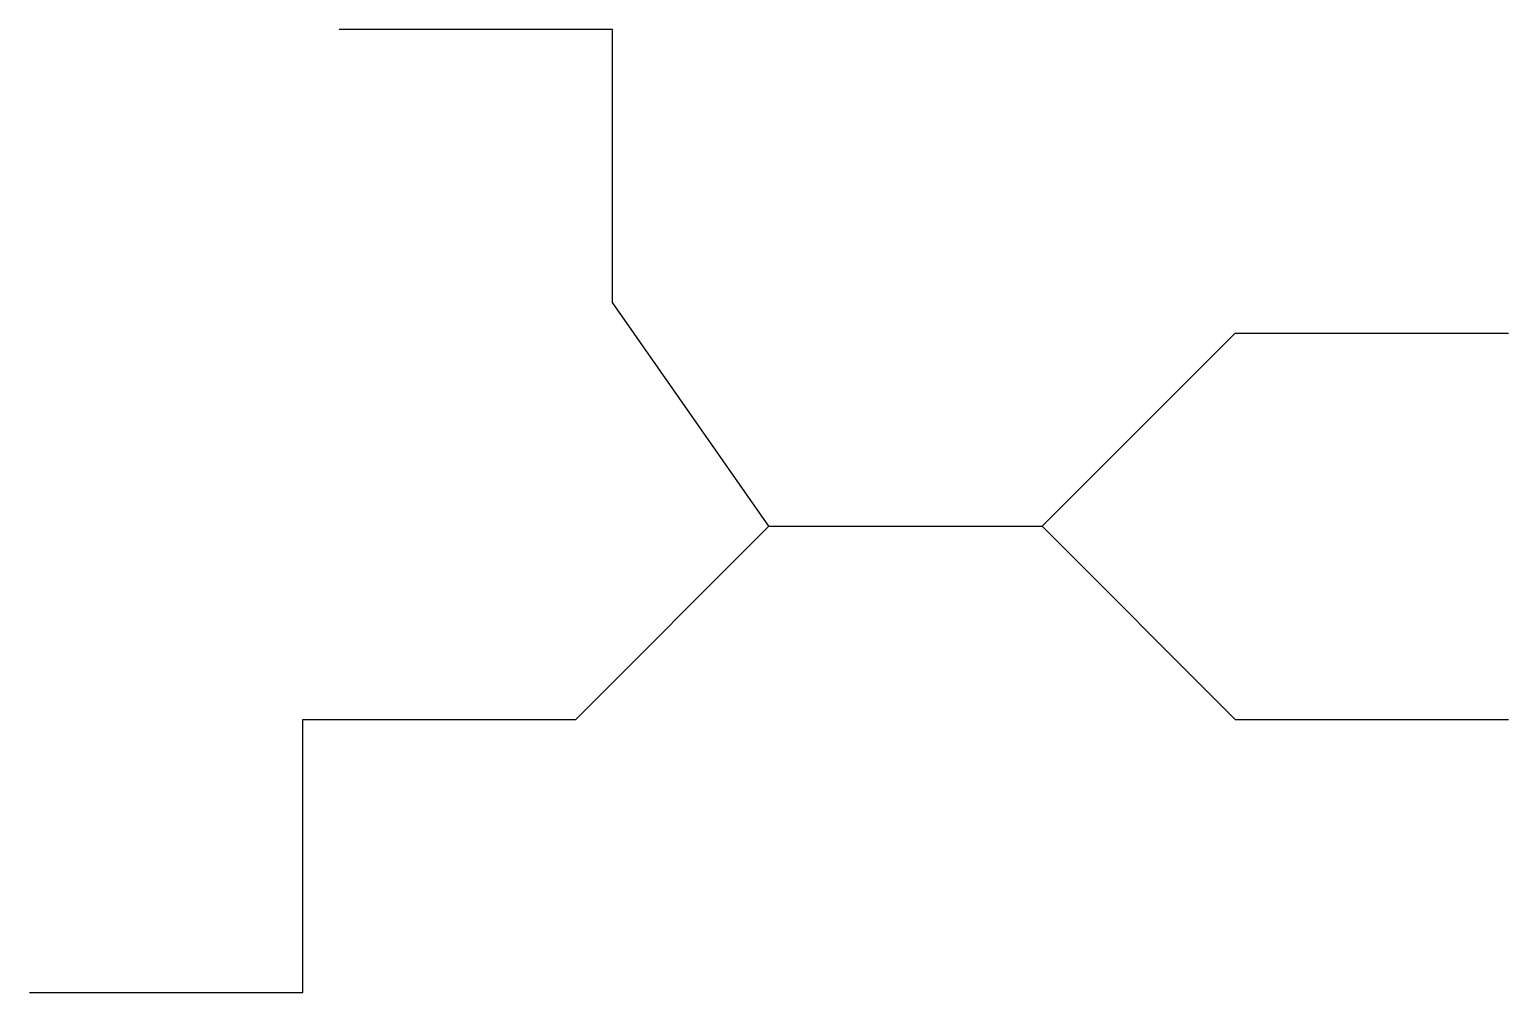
# Model space of a CAD drawing. Header units: millimetres. Extents: x 0 to 1624, y 0 to 1058.
import ezdxf

# ---------------------------------------------------------------- set-up
doc = ezdxf.new("R2010")
doc.units = ezdxf.units.MM

msp = doc.modelspace()

# ---------------------------------------------------------------- linework, layer by layer
for p, q in [((640.1, 1057.9), (340.1, 1057.9)), ((640.1, 757.9), (640.1, 1057.9)), ((812.1, 512.1), (640.1, 757.9)), ((1112.1, 512.1), (1324.3, 724.3)), ((1324.3, 724.3), (1624.3, 724.3)), ((600, 300), (812.1, 512.1)), ((812.1, 512.1), (1112.1, 512.1)), ((1112.1, 512.1), (1324.3, 300)), ((300, 0), (300, 300)), ((300, 300), (600, 300)), ((1324.3, 300), (1624.3, 300)), ((0, 0), (300, 0))]:
    msp.add_line(p, q)

doc.saveas('drawing.dxf')
